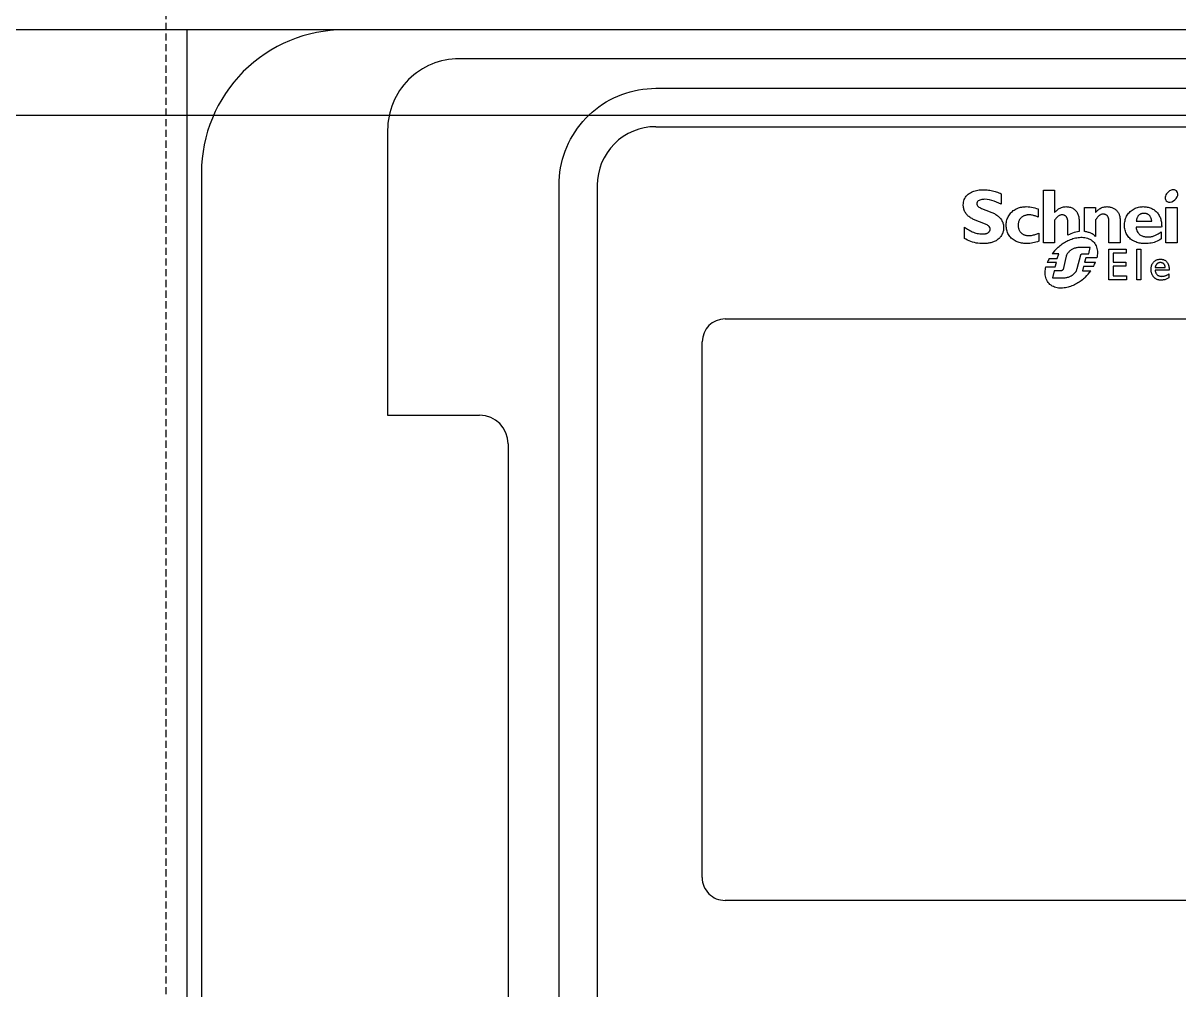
# Model space of a CAD drawing. Extents: x 0 to 290, y 0 to 931.
# Drawn here: x 135 to 215.9, y 829.2 to 896.9 of the extents above; entities that cross this region are included whole.
import ezdxf

# ---------------------------------------------------------------- set-up
doc = ezdxf.new("R2010")
doc.units = 0
doc.linetypes.add('DASHED', pattern=[0.75, 0.5, -0.25])
doc.layers.add('-15N-THT. THIẾT BỊ ĐÓNG MỞ', color=40, linetype='CONTINUOUS')

# ---------------------------------------------------------------- blocks, each defined once
blk = doc.blocks.new('06 - N - SC VSD ATV630D55~D90N4')
at = {"layer": '-15N-THT. THIẾT BỊ ĐÓNG MỞ', "color": 6, "linetype": 'DASHED'}
blk.add_line((0, 465.7), (0, -465.7), dxfattribs=at)
at = {"layer": '-15N-THT. THIẾT BỊ ĐÓNG MỞ'}
for p, q in [((132.061, 430.7), (-132.061, 430.7)), ((1.5, 283.2), (1.5, 430.7)), ((1.5, 430.7), (1.5, 430.7)), ((12.5, 430.7), (12.5, 430.7)), ((114.51, 428.676), (20.531, 428.676)), ((20.531, 428.676), (20.531, 428.676)), ((32.205, 426.276), (32.496, 426.364)), ((32.496, 426.364), (32.791, 426.438)), ((32.791, 426.438), (33.088, 426.499)), ((33.088, 426.499), (33.389, 426.546)), ((33.389, 426.546), (33.69, 426.58)), ((33.69, 426.58), (33.994, 426.601)), ((33.994, 426.601), (34.297, 426.607)), ((34.297, 426.607), (34.297, 426.607)), ((34.297, 426.607), (100.697, 426.607)), ((30.568, 425.487), (30.825, 425.649)), ((30.825, 425.649), (31.089, 425.799)), ((31.089, 425.799), (31.36, 425.937)), ((31.36, 425.937), (31.636, 426.063)), ((31.636, 426.063), (31.918, 426.176)), ((31.918, 426.176), (32.205, 426.276)), ((29.404, 424.516), (29.619, 424.73)), ((29.619, 424.73), (29.843, 424.935)), ((29.843, 424.935), (30.076, 425.13)), ((30.076, 425.13), (30.318, 425.314)), ((30.318, 425.314), (30.568, 425.487)), ((96, 424.7), (-96, 424.7)), ((28.82, 423.816), (29.004, 424.058)), ((29.004, 424.058), (29.199, 424.291)), ((29.199, 424.291), (29.404, 424.516)), ((34.3, 423.92), (100.7, 423.92)), ((15.531, 423.676), (15.531, 403.726)), ((15.531, 423.676), (15.531, 423.676)), ((28.335, 423.045), (28.485, 423.309)), ((28.485, 423.309), (28.647, 423.567)), ((28.647, 423.567), (28.82, 423.816)), ((27.958, 422.216), (28.072, 422.498)), ((28.072, 422.498), (28.197, 422.775)), ((28.197, 422.775), (28.335, 423.045)), ((27.696, 421.344), (27.771, 421.638)), ((27.771, 421.638), (27.858, 421.929)), ((27.858, 421.929), (27.958, 422.216)), ((2.5, 420.7), (2.5, 292.2)), ((2.5, 420.7), (2.5, 420.7)), ((27.554, 420.444), (27.588, 420.746)), ((27.588, 420.746), (27.635, 421.046)), ((27.635, 421.046), (27.696, 421.344)), ((27.527, 419.837), (27.534, 420.141)), ((27.534, 420.141), (27.554, 420.444)), ((27.527, 307.437), (27.527, 419.837)), ((27.527, 419.837), (27.527, 419.837)), ((30.2, 419.82), (30.2, 307.42)), ((30.2, 419.82), (30.2, 419.82)), ((56.036, 419.058), (56.099, 419.127)), ((56.099, 419.127), (56.168, 419.19)), ((56.168, 419.19), (56.242, 419.247)), ((56.242, 419.247), (56.32, 419.297)), ((56.32, 419.297), (56.401, 419.34)), ((56.401, 419.34), (56.486, 419.379)), ((56.486, 419.379), (56.572, 419.411)), ((56.572, 419.411), (56.66, 419.439)), ((56.66, 419.439), (56.75, 419.461)), ((56.75, 419.461), (56.841, 419.479)), ((56.841, 419.479), (56.932, 419.493)), ((56.932, 419.493), (57.024, 419.503)), ((57.024, 419.503), (57.118, 419.509)), ((57.118, 419.509), (57.212, 419.511)), ((57.212, 419.511), (57.308, 419.51)), ((57.308, 419.51), (57.403, 419.506)), ((57.403, 419.506), (57.498, 419.499)), ((57.498, 419.499), (57.591, 419.488)), ((57.591, 419.488), (57.683, 419.474)), ((57.683, 419.474), (57.774, 419.457)), ((57.774, 419.457), (57.865, 419.437)), ((57.865, 419.437), (57.955, 419.413)), ((57.955, 419.413), (58.044, 419.387)), ((58.044, 419.387), (58.133, 419.359)), ((58.133, 419.359), (58.221, 419.328)), ((58.221, 419.328), (58.309, 419.295)), ((58.309, 419.295), (58.395, 419.261)), ((58.395, 419.261), (58.48, 419.225)), ((58.48, 419.225), (58.48, 418.508)), ((58.48, 419.225), (58.48, 419.225)), ((61.435, 415.791), (61.435, 419.466)), ((61.435, 419.466), (62.218, 419.466)), ((61.435, 419.466), (61.435, 419.466)), ((62.218, 419.466), (62.218, 417.905)), ((62.218, 419.466), (62.218, 419.466)), ((70.829, 419.324), (70.829, 419.324)), ((55.825, 418.454), (55.829, 418.546)), ((55.827, 418.39), (55.825, 418.454)), ((55.825, 418.454), (55.825, 418.454)), ((55.831, 418.327), (55.827, 418.39)), ((55.829, 418.546), (55.842, 418.639)), ((55.84, 418.263), (55.831, 418.327)), ((55.851, 418.199), (55.84, 418.263)), ((55.842, 418.639), (55.863, 418.729)), ((55.863, 418.729), (55.893, 418.817)), ((55.893, 418.817), (55.932, 418.902)), ((55.932, 418.902), (55.98, 418.982)), ((55.98, 418.982), (56.036, 419.058)), ((56.79, 418.63), (56.77, 418.567)), ((56.77, 418.567), (56.77, 418.501)), ((56.77, 418.501), (56.789, 418.438)), ((56.789, 418.438), (56.824, 418.383)), ((56.826, 418.684), (56.79, 418.63)), ((56.824, 418.383), (56.87, 418.336)), ((56.875, 418.728), (56.826, 418.684)), ((56.87, 418.336), (56.921, 418.296)), ((56.93, 418.762), (56.875, 418.728)), ((56.921, 418.296), (56.977, 418.261)), ((56.991, 418.788), (56.93, 418.762)), ((56.977, 418.261), (57.037, 418.23)), ((57.053, 418.807), (56.991, 418.788)), ((57.117, 418.821), (57.053, 418.807)), ((57.182, 418.83), (57.117, 418.821)), ((57.247, 418.835), (57.182, 418.83)), ((57.313, 418.837), (57.247, 418.835)), ((57.487, 418.827), (57.313, 418.837)), ((57.313, 418.837), (57.313, 418.837)), ((57.659, 418.799), (57.487, 418.827)), ((57.829, 418.756), (57.659, 418.799)), ((57.996, 418.703), (57.829, 418.756)), ((58.16, 418.642), (57.996, 418.703)), ((58.321, 418.577), (58.16, 418.642)), ((58.48, 418.508), (58.321, 418.577)), ((58.48, 418.508), (58.48, 418.508)), ((59.682, 418.231), (59.759, 418.256)), ((59.759, 418.256), (59.837, 418.277)), ((59.837, 418.277), (59.916, 418.294)), ((59.916, 418.294), (59.996, 418.306)), ((59.996, 418.306), (60.076, 418.315)), ((60.076, 418.315), (60.157, 418.321)), ((60.157, 418.321), (60.237, 418.323)), ((60.237, 418.323), (60.361, 418.318)), ((60.237, 418.323), (60.237, 418.323)), ((60.361, 418.318), (60.484, 418.306)), ((60.484, 418.306), (60.605, 418.288)), ((60.605, 418.288), (60.723, 418.265)), ((60.723, 418.265), (60.841, 418.236)), ((62.594, 418.223), (62.65, 418.25)), ((62.65, 418.25), (62.708, 418.273)), ((62.708, 418.273), (62.768, 418.291)), ((62.768, 418.291), (62.828, 418.305)), ((62.828, 418.305), (62.889, 418.315)), ((62.889, 418.315), (62.951, 418.32)), ((62.951, 418.32), (63.012, 418.323)), ((63.012, 418.323), (63.074, 418.321)), ((63.074, 418.321), (63.136, 418.316)), ((63.136, 418.316), (63.198, 418.307)), ((63.198, 418.307), (63.258, 418.295)), ((63.258, 418.295), (63.318, 418.279)), ((63.318, 418.279), (63.377, 418.259)), ((63.377, 418.259), (63.434, 418.235)), ((64.298, 416.583), (64.298, 418.276)), ((64.298, 418.276), (65.08, 418.276)), ((64.298, 418.276), (64.298, 418.276)), ((65.08, 418.276), (65.08, 417.919)), ((65.08, 418.276), (65.08, 418.276)), ((65.47, 418.233), (65.527, 418.257)), ((65.527, 418.257), (65.586, 418.277)), ((65.586, 418.277), (65.646, 418.294)), ((65.646, 418.294), (65.707, 418.307)), ((65.707, 418.307), (65.768, 418.315)), ((65.768, 418.315), (65.83, 418.321)), ((65.83, 418.321), (65.891, 418.323)), ((65.891, 418.323), (65.946, 418.321)), ((65.891, 418.323), (65.891, 418.323)), ((65.946, 418.321), (66.001, 418.317)), ((66.001, 418.317), (66.055, 418.309)), ((66.055, 418.309), (66.11, 418.299)), ((66.11, 418.299), (66.163, 418.286)), ((66.163, 418.286), (66.216, 418.27)), ((66.216, 418.27), (66.268, 418.251)), ((66.268, 418.251), (66.319, 418.229)), ((67.93, 418.24), (68.01, 418.266)), ((68.01, 418.266), (68.091, 418.286)), ((68.091, 418.286), (68.174, 418.302)), ((68.174, 418.302), (68.257, 418.314)), ((68.257, 418.314), (68.34, 418.32)), ((68.34, 418.32), (68.423, 418.323)), ((68.423, 418.323), (68.493, 418.321)), ((68.423, 418.323), (68.423, 418.323)), ((68.493, 418.321), (68.562, 418.316)), ((68.562, 418.316), (68.632, 418.308)), ((68.632, 418.308), (68.701, 418.296)), ((68.701, 418.296), (68.769, 418.281)), ((68.769, 418.281), (68.837, 418.262)), ((68.837, 418.262), (68.903, 418.24)), ((69.975, 418.821), (69.975, 418.821)), ((70.01, 415.783), (70.01, 418.276)), ((70.01, 418.276), (70.793, 418.276)), ((70.01, 418.276), (70.01, 418.276)), ((70.793, 418.276), (70.793, 415.783)), ((70.793, 418.276), (70.793, 418.276)), ((55.867, 418.137), (55.851, 418.199)), ((55.887, 418.076), (55.867, 418.137)), ((55.91, 418.017), (55.887, 418.076)), ((55.938, 417.96), (55.91, 418.017)), ((55.969, 417.905), (55.938, 417.96)), ((56.004, 417.852), (55.969, 417.905)), ((56.042, 417.801), (56.004, 417.852)), ((56.084, 417.753), (56.042, 417.801)), ((56.128, 417.708), (56.084, 417.753)), ((56.174, 417.665), (56.128, 417.708)), ((56.223, 417.624), (56.174, 417.665)), ((56.274, 417.587), (56.223, 417.624)), ((56.326, 417.551), (56.274, 417.587)), ((56.38, 417.518), (56.326, 417.551)), ((56.435, 417.486), (56.38, 417.518)), ((56.491, 417.456), (56.435, 417.486)), ((56.548, 417.428), (56.491, 417.456)), ((57.037, 418.23), (57.1, 418.201)), ((57.1, 418.201), (57.161, 418.175)), ((57.161, 418.175), (57.221, 418.151)), ((57.221, 418.151), (57.282, 418.127)), ((57.282, 418.127), (57.342, 418.105)), ((57.342, 418.105), (57.402, 418.083)), ((57.402, 418.083), (57.462, 418.061)), ((57.462, 418.061), (57.522, 418.039)), ((57.522, 418.039), (57.582, 418.016)), ((57.582, 418.016), (57.642, 417.993)), ((57.642, 417.993), (57.702, 417.97)), ((57.702, 417.97), (57.762, 417.945)), ((57.762, 417.945), (57.822, 417.919)), ((57.822, 417.919), (57.881, 417.892)), ((57.881, 417.892), (57.94, 417.864)), ((57.94, 417.864), (57.998, 417.834)), ((57.998, 417.834), (58.056, 417.802)), ((58.056, 417.802), (58.112, 417.768)), ((58.112, 417.768), (58.168, 417.732)), ((58.168, 417.732), (58.221, 417.693)), ((58.221, 417.693), (58.273, 417.652)), ((58.273, 417.652), (58.323, 417.609)), ((58.323, 417.609), (58.37, 417.563)), ((58.37, 417.563), (58.415, 417.515)), ((58.415, 417.515), (58.455, 417.464)), ((58.455, 417.464), (58.493, 417.41)), ((58.878, 417.395), (58.903, 417.471)), ((58.903, 417.471), (58.932, 417.546)), ((58.932, 417.546), (58.966, 417.619)), ((58.966, 417.619), (59.005, 417.689)), ((59.005, 417.689), (59.049, 417.757)), ((59.049, 417.757), (59.097, 417.821)), ((59.097, 417.821), (59.149, 417.882)), ((59.149, 417.882), (59.205, 417.94)), ((59.205, 417.94), (59.264, 417.994)), ((59.264, 417.994), (59.327, 418.043)), ((59.327, 418.043), (59.393, 418.089)), ((59.393, 418.089), (59.462, 418.131)), ((59.462, 418.131), (59.534, 418.168)), ((59.534, 418.168), (59.607, 418.202)), ((59.607, 418.202), (59.682, 418.231)), ((59.793, 417.459), (59.769, 417.423)), ((59.819, 417.493), (59.793, 417.459)), ((59.848, 417.525), (59.819, 417.493)), ((59.878, 417.555), (59.848, 417.525)), ((59.911, 417.583), (59.878, 417.555)), ((59.945, 417.609), (59.911, 417.583)), ((59.981, 417.632), (59.945, 417.609)), ((60.019, 417.653), (59.981, 417.632)), ((60.058, 417.672), (60.019, 417.653)), ((60.097, 417.689), (60.058, 417.672)), ((60.138, 417.703), (60.097, 417.689)), ((60.18, 417.716), (60.138, 417.703)), ((60.222, 417.726), (60.18, 417.716)), ((60.264, 417.734), (60.222, 417.726)), ((60.307, 417.74), (60.264, 417.734)), ((60.35, 417.744), (60.307, 417.74)), ((60.394, 417.747), (60.35, 417.744)), ((60.437, 417.748), (60.394, 417.747)), ((60.497, 417.746), (60.437, 417.748)), ((60.437, 417.748), (60.437, 417.748)), ((60.558, 417.741), (60.497, 417.746)), ((60.617, 417.733), (60.558, 417.741)), ((60.677, 417.722), (60.617, 417.733)), ((60.735, 417.709), (60.677, 417.722)), ((60.793, 417.693), (60.735, 417.709)), ((60.851, 417.674), (60.793, 417.693)), ((60.841, 418.236), (60.957, 418.202)), ((60.908, 417.654), (60.851, 417.674)), ((60.964, 417.631), (60.908, 417.654)), ((60.957, 418.202), (61.074, 418.161)), ((61.02, 417.606), (60.964, 417.631)), ((61.074, 417.579), (61.02, 417.606)), ((61.074, 418.161), (61.074, 417.579)), ((61.074, 418.161), (61.074, 418.161)), ((61.074, 417.579), (61.074, 417.579)), ((62.218, 417.905), (62.258, 417.952)), ((62.218, 417.905), (62.218, 417.905)), ((62.258, 417.952), (62.3, 417.998)), ((62.279, 417.456), (62.258, 417.428)), ((62.301, 417.484), (62.279, 417.456)), ((62.3, 417.998), (62.344, 418.042)), ((62.323, 417.512), (62.301, 417.484)), ((62.346, 417.538), (62.323, 417.512)), ((62.344, 418.042), (62.39, 418.084)), ((62.37, 417.564), (62.346, 417.538)), ((62.395, 417.589), (62.37, 417.564)), ((62.39, 418.084), (62.438, 418.123)), ((62.421, 417.613), (62.395, 417.589)), ((62.448, 417.636), (62.421, 417.613)), ((62.438, 418.123), (62.488, 418.16)), ((62.476, 417.657), (62.448, 417.636)), ((62.506, 417.676), (62.476, 417.657)), ((62.488, 418.16), (62.54, 418.193)), ((62.537, 417.694), (62.506, 417.676)), ((62.569, 417.709), (62.537, 417.694)), ((62.54, 418.193), (62.594, 418.223)), ((62.602, 417.723), (62.569, 417.709)), ((62.636, 417.734), (62.602, 417.723)), ((62.671, 417.742), (62.636, 417.734)), ((62.706, 417.747), (62.671, 417.742)), ((62.741, 417.749), (62.706, 417.747)), ((62.769, 417.748), (62.741, 417.749)), ((62.741, 417.749), (62.741, 417.749)), ((62.798, 417.745), (62.769, 417.748)), ((62.825, 417.741), (62.798, 417.745)), ((62.853, 417.735), (62.825, 417.741)), ((62.879, 417.727), (62.853, 417.735)), ((62.905, 417.716), (62.879, 417.727)), ((62.93, 417.704), (62.905, 417.716)), ((62.954, 417.689), (62.93, 417.704)), ((62.977, 417.673), (62.954, 417.689)), ((62.998, 417.654), (62.977, 417.673)), ((63.019, 417.634), (62.998, 417.654)), ((63.037, 417.612), (63.019, 417.634)), ((63.054, 417.589), (63.037, 417.612)), ((63.069, 417.565), (63.054, 417.589)), ((63.082, 417.54), (63.069, 417.565)), ((63.094, 417.514), (63.082, 417.54)), ((63.104, 417.487), (63.094, 417.514)), ((63.113, 417.46), (63.104, 417.487)), ((63.121, 417.432), (63.113, 417.46)), ((63.434, 418.235), (63.49, 418.207)), ((63.49, 418.207), (63.543, 418.176)), ((63.543, 418.176), (63.594, 418.14)), ((63.594, 418.14), (63.641, 418.1)), ((63.641, 418.1), (63.686, 418.057)), ((63.686, 418.057), (63.727, 418.01)), ((63.727, 418.01), (63.764, 417.96)), ((63.764, 417.96), (63.798, 417.908)), ((63.798, 417.908), (63.827, 417.853)), ((63.827, 417.853), (63.852, 417.797)), ((63.852, 417.797), (63.874, 417.738)), ((63.874, 417.738), (63.891, 417.679)), ((63.891, 417.679), (63.905, 417.618)), ((63.905, 417.618), (63.916, 417.556)), ((63.916, 417.556), (63.923, 417.494)), ((63.923, 417.494), (63.927, 417.432)), ((65.08, 417.919), (65.122, 417.965)), ((65.08, 417.919), (65.08, 417.919)), ((65.118, 417.444), (65.099, 417.417)), ((65.137, 417.472), (65.118, 417.444)), ((65.122, 417.965), (65.165, 418.01)), ((65.157, 417.498), (65.137, 417.472)), ((65.177, 417.525), (65.157, 417.498)), ((65.165, 418.01), (65.211, 418.054)), ((65.197, 417.551), (65.177, 417.525)), ((65.219, 417.577), (65.197, 417.551)), ((65.211, 418.054), (65.259, 418.096)), ((65.24, 417.602), (65.219, 417.577)), ((65.263, 417.626), (65.24, 417.602)), ((65.259, 418.096), (65.309, 418.135)), ((65.286, 417.65), (65.263, 417.626)), ((65.311, 417.673), (65.286, 417.65)), ((65.309, 418.135), (65.361, 418.172)), ((65.336, 417.694), (65.311, 417.673)), ((65.362, 417.714), (65.336, 417.694)), ((65.361, 418.172), (65.415, 418.204)), ((65.39, 417.733), (65.362, 417.714)), ((65.419, 417.75), (65.39, 417.733)), ((65.415, 418.204), (65.47, 418.233)), ((65.449, 417.765), (65.419, 417.75)), ((65.48, 417.777), (65.449, 417.765)), ((65.511, 417.787), (65.48, 417.777)), ((65.544, 417.794), (65.511, 417.787)), ((65.577, 417.798), (65.544, 417.794)), ((65.61, 417.801), (65.577, 417.798)), ((65.643, 417.8), (65.61, 417.801)), ((65.676, 417.798), (65.643, 417.8)), ((65.709, 417.793), (65.676, 417.798)), ((65.742, 417.786), (65.709, 417.793)), ((65.773, 417.776), (65.742, 417.786)), ((65.804, 417.762), (65.773, 417.776)), ((65.833, 417.745), (65.804, 417.762)), ((65.86, 417.726), (65.833, 417.745)), ((65.885, 417.704), (65.86, 417.726)), ((65.908, 417.68), (65.885, 417.704)), ((65.929, 417.653), (65.908, 417.68)), ((65.946, 417.625), (65.929, 417.653)), ((65.962, 417.595), (65.946, 417.625)), ((65.975, 417.565), (65.962, 417.595)), ((65.986, 417.533), (65.975, 417.565)), ((65.995, 417.501), (65.986, 417.533)), ((66.002, 417.469), (65.995, 417.501)), ((66.008, 417.436), (66.002, 417.469)), ((66.319, 418.229), (66.368, 418.204)), ((66.368, 418.204), (66.415, 418.176)), ((66.415, 418.176), (66.461, 418.144)), ((66.461, 418.144), (66.503, 418.11)), ((66.503, 418.11), (66.544, 418.073)), ((66.544, 418.073), (66.582, 418.032)), ((66.582, 418.032), (66.616, 417.989)), ((66.616, 417.989), (66.648, 417.944)), ((66.648, 417.944), (66.677, 417.897)), ((66.677, 417.897), (66.702, 417.848)), ((66.702, 417.848), (66.724, 417.798)), ((66.724, 417.798), (66.743, 417.746)), ((66.743, 417.746), (66.759, 417.694)), ((66.759, 417.694), (66.772, 417.641)), ((66.772, 417.641), (66.782, 417.587)), ((66.782, 417.587), (66.789, 417.532)), ((66.789, 417.532), (66.795, 417.478)), ((66.795, 417.478), (66.798, 417.423)), ((67.164, 417.423), (67.19, 417.502)), ((67.19, 417.502), (67.221, 417.58)), ((67.221, 417.58), (67.257, 417.655)), ((67.257, 417.655), (67.298, 417.727)), ((67.298, 417.727), (67.343, 417.797)), ((67.343, 417.797), (67.393, 417.863)), ((67.393, 417.863), (67.448, 417.925)), ((67.448, 417.925), (67.506, 417.983)), ((67.506, 417.983), (67.569, 418.037)), ((67.569, 418.037), (67.635, 418.087)), ((67.635, 418.087), (67.705, 418.132)), ((67.705, 418.132), (67.778, 418.173)), ((67.778, 418.173), (67.853, 418.209)), ((67.853, 418.209), (67.93, 418.24)), ((67.966, 417.472), (67.958, 417.44)), ((67.977, 417.504), (67.966, 417.472)), ((67.988, 417.535), (67.977, 417.504)), ((68.002, 417.565), (67.988, 417.535)), ((68.017, 417.595), (68.002, 417.565)), ((68.034, 417.624), (68.017, 417.595)), ((68.052, 417.651), (68.034, 417.624)), ((68.072, 417.678), (68.052, 417.651)), ((68.095, 417.703), (68.072, 417.678)), ((68.119, 417.727), (68.095, 417.703)), ((68.144, 417.749), (68.119, 417.727)), ((68.172, 417.769), (68.144, 417.749)), ((68.201, 417.787), (68.172, 417.769)), ((68.231, 417.803), (68.201, 417.787)), ((68.261, 417.816), (68.231, 417.803)), ((68.293, 417.828), (68.261, 417.816)), ((68.325, 417.837), (68.293, 417.828)), ((68.357, 417.844), (68.325, 417.837)), ((68.39, 417.85), (68.357, 417.844)), ((68.424, 417.853), (68.39, 417.85)), ((68.457, 417.855), (68.424, 417.853)), ((68.491, 417.855), (68.457, 417.855)), ((68.525, 417.853), (68.491, 417.855)), ((68.559, 417.85), (68.525, 417.853)), ((68.592, 417.844), (68.559, 417.85)), ((68.625, 417.837), (68.592, 417.844)), ((68.657, 417.828), (68.625, 417.837)), ((68.688, 417.816), (68.657, 417.828)), ((68.718, 417.803), (68.688, 417.816)), ((68.748, 417.787), (68.718, 417.803)), ((68.776, 417.769), (68.748, 417.787)), ((68.803, 417.749), (68.776, 417.769)), ((68.829, 417.728), (68.803, 417.749)), ((68.853, 417.705), (68.829, 417.728)), ((68.875, 417.68), (68.853, 417.705)), ((68.896, 417.653), (68.875, 417.68)), ((68.915, 417.626), (68.896, 417.653)), ((68.903, 418.24), (68.968, 418.214)), ((68.933, 417.596), (68.915, 417.626)), ((68.948, 417.566), (68.933, 417.596)), ((68.962, 417.536), (68.948, 417.566)), ((68.975, 417.504), (68.962, 417.536)), ((68.968, 418.214), (69.032, 418.184)), ((68.985, 417.472), (68.975, 417.504)), ((68.994, 417.44), (68.985, 417.472)), ((69.032, 418.184), (69.094, 418.151)), ((69.094, 418.151), (69.154, 418.114)), ((69.154, 418.114), (69.211, 418.073)), ((69.211, 418.073), (69.266, 418.03)), ((69.266, 418.03), (69.319, 417.983)), ((69.319, 417.983), (69.368, 417.933)), ((69.368, 417.933), (69.414, 417.88)), ((69.414, 417.88), (69.457, 417.825)), ((69.457, 417.825), (69.496, 417.767)), ((69.496, 417.767), (69.532, 417.707)), ((69.532, 417.707), (69.565, 417.645)), ((69.565, 417.645), (69.594, 417.581)), ((69.594, 417.581), (69.62, 417.516)), ((69.62, 417.516), (69.643, 417.449)), ((69.643, 417.449), (69.661, 417.382)), ((55.9, 416.094), (55.9, 416.887)), ((55.9, 416.887), (55.976, 416.837)), ((55.9, 416.887), (55.9, 416.887)), ((55.976, 416.837), (56.053, 416.788)), ((56.053, 416.788), (56.13, 416.74)), ((56.13, 416.74), (56.208, 416.693)), ((56.208, 416.693), (56.288, 416.649)), ((56.288, 416.649), (56.37, 416.607)), ((56.605, 417.402), (56.548, 417.428)), ((56.663, 417.376), (56.605, 417.402)), ((56.722, 417.352), (56.663, 417.376)), ((56.781, 417.328), (56.722, 417.352)), ((56.84, 417.306), (56.781, 417.328)), ((56.899, 417.284), (56.84, 417.306)), ((56.959, 417.262), (56.899, 417.284)), ((57.019, 417.241), (56.959, 417.262)), ((57.078, 417.219), (57.019, 417.241)), ((57.138, 417.198), (57.078, 417.219)), ((57.197, 417.176), (57.138, 417.198)), ((57.256, 417.153), (57.197, 417.176)), ((57.315, 417.129), (57.256, 417.153)), ((57.373, 417.104), (57.315, 417.129)), ((57.432, 417.077), (57.373, 417.104)), ((57.49, 417.048), (57.432, 417.077)), ((57.544, 417.014), (57.49, 417.048)), ((57.594, 416.975), (57.544, 417.014)), ((57.637, 416.929), (57.594, 416.975)), ((57.672, 416.875), (57.637, 416.929)), ((57.696, 416.815), (57.672, 416.875)), ((57.679, 416.629), (57.691, 416.658)), ((57.691, 416.658), (57.699, 416.689)), ((57.705, 416.752), (57.696, 416.815)), ((57.699, 416.689), (57.703, 416.721)), ((57.703, 416.721), (57.705, 416.752)), ((57.705, 416.752), (57.705, 416.752)), ((58.493, 417.41), (58.526, 417.354)), ((58.526, 417.354), (58.556, 417.296)), ((58.556, 417.296), (58.581, 417.236)), ((58.581, 417.236), (58.602, 417.175)), ((58.602, 417.175), (58.619, 417.112)), ((58.619, 417.112), (58.632, 417.048)), ((58.631, 416.659), (58.619, 416.596)), ((58.64, 416.724), (58.631, 416.659)), ((58.632, 417.048), (58.641, 416.983)), ((58.646, 416.788), (58.64, 416.724)), ((58.641, 416.983), (58.646, 416.918)), ((58.646, 416.918), (58.648, 416.853)), ((58.648, 416.853), (58.646, 416.788)), ((58.828, 416.996), (58.829, 417.077)), ((58.832, 416.914), (58.828, 416.996)), ((58.829, 417.077), (58.834, 417.158)), ((58.84, 416.833), (58.832, 416.914)), ((58.834, 417.158), (58.844, 417.237)), ((58.853, 416.753), (58.84, 416.833)), ((58.844, 417.237), (58.859, 417.317)), ((58.87, 416.674), (58.853, 416.753)), ((58.859, 417.317), (58.878, 417.395)), ((58.892, 416.597), (58.87, 416.674)), ((59.665, 417.055), (59.664, 417.012)), ((59.664, 417.012), (59.666, 416.969)), ((59.667, 417.098), (59.665, 417.055)), ((59.666, 416.969), (59.67, 416.927)), ((59.671, 417.141), (59.667, 417.098)), ((59.67, 416.927), (59.676, 416.884)), ((59.678, 417.183), (59.671, 417.141)), ((59.676, 416.884), (59.684, 416.843)), ((59.687, 417.225), (59.678, 417.183)), ((59.684, 416.843), (59.694, 416.801)), ((59.698, 417.267), (59.687, 417.225)), ((59.694, 416.801), (59.706, 416.76)), ((59.712, 417.308), (59.698, 417.267)), ((59.706, 416.76), (59.721, 416.72)), ((59.728, 417.347), (59.712, 417.308)), ((59.721, 416.72), (59.738, 416.681)), ((59.747, 417.386), (59.728, 417.347)), ((59.738, 416.681), (59.758, 416.643)), ((59.769, 417.423), (59.747, 417.386)), ((59.758, 416.643), (59.78, 416.606)), ((62.238, 417.399), (62.218, 417.37)), ((62.218, 417.37), (62.218, 415.791)), ((62.218, 417.37), (62.218, 417.37)), ((62.258, 417.428), (62.238, 417.399)), ((63.127, 417.404), (63.121, 417.432)), ((63.133, 417.376), (63.127, 417.404)), ((63.137, 417.347), (63.133, 417.376)), ((63.14, 417.318), (63.137, 417.347)), ((63.143, 417.289), (63.14, 417.318)), ((63.144, 417.26), (63.143, 417.289)), ((63.145, 417.232), (63.144, 417.26)), ((63.146, 417.203), (63.145, 417.232)), ((63.146, 416.328), (63.146, 417.203)), ((63.146, 417.203), (63.146, 417.203)), ((63.927, 417.432), (63.928, 417.37)), ((63.928, 417.37), (63.928, 416.576)), ((63.928, 417.37), (63.928, 417.37)), ((65.099, 417.417), (65.08, 417.39)), ((65.08, 417.39), (65.08, 416.226)), ((65.08, 417.39), (65.08, 417.39)), ((66.012, 417.403), (66.008, 417.436)), ((66.015, 417.37), (66.012, 417.403)), ((66.016, 417.337), (66.015, 417.37)), ((66.017, 417.304), (66.016, 417.337)), ((66.017, 415.79), (66.017, 417.304)), ((66.017, 417.304), (66.017, 417.304)), ((66.798, 417.423), (66.799, 417.368)), ((66.799, 417.368), (66.799, 415.79)), ((66.799, 417.368), (66.799, 417.368)), ((67.108, 417.013), (67.11, 417.096)), ((67.111, 416.93), (67.108, 417.013)), ((67.11, 417.096), (67.117, 417.179)), ((67.118, 416.847), (67.111, 416.93)), ((67.117, 417.179), (67.128, 417.261)), ((67.13, 416.765), (67.118, 416.847)), ((67.128, 417.261), (67.144, 417.343)), ((67.147, 416.684), (67.13, 416.765)), ((67.144, 417.343), (67.164, 417.423)), ((67.169, 416.604), (67.147, 416.684)), ((69.708, 416.896), (67.919, 416.896)), ((67.919, 416.896), (67.925, 416.84)), ((67.919, 416.896), (67.919, 416.896)), ((67.925, 416.84), (67.933, 416.784)), ((67.933, 416.784), (67.945, 416.729)), ((67.94, 417.342), (67.936, 417.309)), ((67.936, 417.309), (67.936, 417.309)), ((67.936, 417.309), (69.017, 417.309)), ((67.944, 417.375), (67.94, 417.342)), ((67.95, 417.408), (67.944, 417.375)), ((67.945, 416.729), (67.961, 416.676)), ((67.958, 417.44), (67.95, 417.408)), ((67.961, 416.676), (67.981, 416.624)), ((69.002, 417.408), (68.994, 417.44)), ((69.008, 417.375), (69.002, 417.408)), ((69.013, 417.342), (69.008, 417.375)), ((69.017, 417.309), (69.013, 417.342)), ((69.017, 417.309), (69.017, 417.309)), ((69.661, 417.382), (69.677, 417.314)), ((69.677, 417.314), (69.689, 417.245)), ((69.689, 417.245), (69.699, 417.176)), ((69.699, 417.176), (69.705, 417.106)), ((69.705, 417.106), (69.709, 417.036)), ((69.71, 416.966), (69.708, 416.896)), ((69.708, 416.896), (69.708, 416.896)), ((69.709, 417.036), (69.71, 416.966)), ((56.013, 416.037), (55.9, 416.094)), ((55.9, 416.094), (55.9, 416.094)), ((56.126, 415.981), (56.013, 416.037)), ((56.241, 415.929), (56.126, 415.981)), ((56.357, 415.881), (56.241, 415.929)), ((56.476, 415.84), (56.357, 415.881)), ((56.37, 416.607), (56.454, 416.568)), ((56.454, 416.568), (56.538, 416.533)), ((56.599, 415.806), (56.476, 415.84)), ((56.538, 416.533), (56.624, 416.502)), ((56.624, 416.502), (56.711, 416.475)), ((56.711, 416.475), (56.799, 416.453)), ((56.799, 416.453), (56.889, 416.436)), ((56.889, 416.436), (56.979, 416.423)), ((56.979, 416.423), (57.069, 416.416)), ((57.069, 416.416), (57.16, 416.413)), ((57.16, 416.413), (57.191, 416.413)), ((57.16, 416.413), (57.16, 416.413)), ((57.191, 416.413), (57.222, 416.414)), ((57.222, 416.414), (57.253, 416.416)), ((57.253, 416.416), (57.284, 416.419)), ((57.284, 416.419), (57.314, 416.422)), ((57.314, 416.422), (57.345, 416.426)), ((57.345, 416.426), (57.375, 416.432)), ((57.375, 416.432), (57.405, 416.438)), ((57.405, 416.438), (57.436, 416.446)), ((57.436, 416.446), (57.466, 416.455)), ((57.466, 416.455), (57.495, 416.466)), ((57.495, 416.466), (57.524, 416.479)), ((57.524, 416.479), (57.552, 416.494)), ((57.552, 416.494), (57.578, 416.511)), ((57.578, 416.511), (57.603, 416.53)), ((57.603, 416.53), (57.626, 416.551)), ((57.626, 416.551), (57.647, 416.575)), ((57.647, 416.575), (57.665, 416.601)), ((57.665, 416.601), (57.679, 416.629)), ((57.874, 415.837), (57.812, 415.817)), ((57.936, 415.859), (57.874, 415.837)), ((57.997, 415.884), (57.936, 415.859)), ((58.056, 415.912), (57.997, 415.884)), ((58.114, 415.943), (58.056, 415.912)), ((58.17, 415.977), (58.114, 415.943)), ((58.224, 416.014), (58.17, 415.977)), ((58.276, 416.053), (58.224, 416.014)), ((58.325, 416.096), (58.276, 416.053)), ((58.372, 416.142), (58.325, 416.096)), ((58.416, 416.19), (58.372, 416.142)), ((58.456, 416.242), (58.416, 416.19)), ((58.493, 416.296), (58.456, 416.242)), ((58.526, 416.352), (58.493, 416.296)), ((58.556, 416.411), (58.526, 416.352)), ((58.581, 416.471), (58.556, 416.411)), ((58.602, 416.533), (58.581, 416.471)), ((58.619, 416.596), (58.602, 416.533)), ((58.92, 416.521), (58.892, 416.597)), ((58.952, 416.447), (58.92, 416.521)), ((58.99, 416.376), (58.952, 416.447)), ((59.032, 416.307), (58.99, 416.376)), ((59.08, 416.241), (59.032, 416.307)), ((59.131, 416.179), (59.08, 416.241)), ((59.187, 416.121), (59.131, 416.179)), ((59.247, 416.068), (59.187, 416.121)), ((59.311, 416.018), (59.247, 416.068)), ((59.377, 415.973), (59.311, 416.018)), ((59.447, 415.931), (59.377, 415.973)), ((59.519, 415.894), (59.447, 415.931)), ((59.593, 415.861), (59.519, 415.894)), ((59.668, 415.833), (59.593, 415.861)), ((59.745, 415.809), (59.668, 415.833)), ((59.78, 416.606), (59.805, 416.571)), ((59.805, 416.571), (59.832, 416.537)), ((59.832, 416.537), (59.86, 416.506)), ((59.86, 416.506), (59.891, 416.477)), ((59.891, 416.477), (59.924, 416.449)), ((59.924, 416.449), (59.959, 416.424)), ((59.959, 416.424), (59.995, 416.401)), ((59.995, 416.401), (60.033, 416.38)), ((60.033, 416.38), (60.073, 416.362)), ((60.073, 416.362), (60.113, 416.346)), ((60.113, 416.346), (60.154, 416.332)), ((60.154, 416.332), (60.195, 416.321)), ((60.195, 416.321), (60.238, 416.312)), ((60.238, 416.312), (60.28, 416.305)), ((60.28, 416.305), (60.323, 416.3)), ((60.323, 416.3), (60.366, 416.298)), ((60.366, 416.298), (60.409, 416.297)), ((60.409, 416.297), (60.475, 416.299)), ((60.409, 416.297), (60.409, 416.297)), ((60.475, 416.299), (60.541, 416.304)), ((60.541, 416.304), (60.607, 416.314)), ((60.607, 416.314), (60.671, 416.327)), ((60.671, 416.327), (60.736, 416.342)), ((60.736, 416.342), (60.799, 416.36)), ((60.799, 416.36), (60.863, 416.38)), ((60.909, 415.839), (60.804, 415.81)), ((60.863, 416.38), (60.925, 416.401)), ((61.011, 415.871), (60.909, 415.839)), ((60.925, 416.401), (60.988, 416.423)), ((60.988, 416.423), (61.05, 416.446)), ((61.112, 415.906), (61.011, 415.871)), ((61.05, 416.446), (61.112, 416.47)), ((61.112, 416.47), (61.112, 415.906)), ((61.112, 416.47), (61.112, 416.47)), ((61.112, 415.906), (61.112, 415.906)), ((62.904, 415.816), (62.985, 415.864)), ((62.985, 415.864), (63.067, 415.909)), ((63.067, 415.909), (63.151, 415.951)), ((63.252, 416.379), (63.146, 416.328)), ((63.146, 416.328), (63.146, 416.328)), ((63.151, 415.951), (63.237, 415.99)), ((63.237, 415.99), (63.323, 416.026)), ((63.36, 416.426), (63.252, 416.379)), ((63.323, 416.026), (63.411, 416.059)), ((63.47, 416.467), (63.36, 416.426)), ((63.411, 416.059), (63.5, 416.088)), ((63.583, 416.504), (63.47, 416.467)), ((63.5, 416.088), (63.59, 416.114)), ((63.696, 416.534), (63.583, 416.504)), ((63.59, 416.114), (63.681, 416.135)), ((63.681, 416.135), (63.773, 416.153)), ((63.812, 416.558), (63.696, 416.534)), ((63.773, 416.153), (63.866, 416.167)), ((63.928, 416.576), (63.812, 416.558)), ((63.866, 416.167), (63.959, 416.176)), ((63.928, 416.576), (63.928, 416.576)), ((63.959, 416.176), (64.053, 416.18)), ((64.053, 416.18), (64.146, 416.179)), ((64.146, 416.179), (64.24, 416.173)), ((64.24, 416.173), (64.333, 416.16)), ((64.356, 416.576), (64.298, 416.583)), ((64.298, 416.583), (64.298, 416.583)), ((64.333, 416.16), (64.424, 416.141)), ((64.413, 416.566), (64.356, 416.576)), ((64.471, 416.555), (64.413, 416.566)), ((64.424, 416.141), (64.514, 416.116)), ((64.527, 416.541), (64.471, 416.555)), ((64.514, 416.116), (64.602, 416.083)), ((64.584, 416.524), (64.527, 416.541)), ((64.639, 416.506), (64.584, 416.524)), ((64.602, 416.083), (64.686, 416.044)), ((64.694, 416.485), (64.639, 416.506)), ((64.686, 416.044), (64.767, 415.996)), ((64.749, 416.462), (64.694, 416.485)), ((64.802, 416.437), (64.749, 416.462)), ((64.767, 415.996), (64.843, 415.942)), ((64.854, 416.41), (64.802, 416.437)), ((64.843, 415.942), (64.913, 415.88)), ((64.905, 416.379), (64.854, 416.41)), ((64.953, 416.346), (64.905, 416.379)), ((64.913, 415.88), (64.977, 415.811)), ((64.999, 416.309), (64.953, 416.346)), ((65.042, 416.269), (64.999, 416.309)), ((65.08, 416.226), (65.042, 416.269)), ((65.08, 416.226), (65.08, 416.226)), ((67.197, 416.526), (67.169, 416.604)), ((67.231, 416.449), (67.197, 416.526)), ((67.269, 416.375), (67.231, 416.449)), ((67.313, 416.305), (67.269, 416.375)), ((67.362, 416.237), (67.313, 416.305)), ((67.416, 416.174), (67.362, 416.237)), ((67.475, 416.114), (67.416, 416.174)), ((67.537, 416.059), (67.475, 416.114)), ((67.604, 416.009), (67.537, 416.059)), ((67.674, 415.963), (67.604, 416.009)), ((67.747, 415.921), (67.674, 415.963)), ((67.822, 415.884), (67.747, 415.921)), ((67.899, 415.852), (67.822, 415.884)), ((67.978, 415.824), (67.899, 415.852)), ((68.058, 415.8), (67.978, 415.824)), ((67.981, 416.624), (68.006, 416.574)), ((68.006, 416.574), (68.034, 416.526)), ((68.034, 416.526), (68.067, 416.48)), ((68.067, 416.48), (68.104, 416.437)), ((68.104, 416.437), (68.144, 416.398)), ((68.144, 416.398), (68.188, 416.362)), ((68.188, 416.362), (68.235, 416.33)), ((68.235, 416.33), (68.285, 416.302)), ((68.285, 416.302), (68.336, 416.278)), ((68.336, 416.278), (68.389, 416.258)), ((68.389, 416.258), (68.443, 416.242)), ((68.443, 416.242), (68.498, 416.229)), ((68.498, 416.229), (68.554, 416.219)), ((68.554, 416.219), (68.611, 416.212)), ((68.611, 416.212), (68.668, 416.207)), ((68.668, 416.207), (68.725, 416.205)), ((68.725, 416.205), (68.782, 416.205)), ((68.782, 416.205), (68.839, 416.208)), ((68.839, 416.208), (68.896, 416.213)), ((68.896, 416.213), (68.951, 416.221)), ((68.951, 416.221), (69.007, 416.231)), ((69.007, 416.231), (69.063, 416.244)), ((69.063, 416.244), (69.117, 416.26)), ((69.188, 415.826), (69.085, 415.796)), ((69.117, 416.26), (69.171, 416.278)), ((69.171, 416.278), (69.223, 416.299)), ((69.289, 415.862), (69.188, 415.826)), ((69.223, 416.299), (69.275, 416.322)), ((69.275, 416.322), (69.326, 416.346)), ((69.388, 415.905), (69.289, 415.862)), ((69.326, 416.346), (69.376, 416.373)), ((69.376, 416.373), (69.426, 416.401)), ((69.484, 415.954), (69.388, 415.905)), ((69.426, 416.401), (69.475, 416.43)), ((69.475, 416.43), (69.524, 416.461)), ((69.576, 416.009), (69.484, 415.954)), ((69.524, 416.461), (69.571, 416.492)), ((69.571, 416.492), (69.618, 416.524)), ((69.664, 416.069), (69.576, 416.009)), ((69.618, 416.524), (69.664, 416.556)), ((69.664, 416.556), (69.664, 416.069)), ((69.664, 416.556), (69.664, 416.556)), ((69.664, 416.069), (69.664, 416.069)), ((56.726, 415.78), (56.599, 415.806)), ((56.853, 415.76), (56.726, 415.78)), ((56.979, 415.747), (56.853, 415.76)), ((57.105, 415.74), (56.979, 415.747)), ((57.231, 415.738), (57.105, 415.74)), ((57.296, 415.739), (57.231, 415.738)), ((57.231, 415.738), (57.231, 415.738)), ((57.361, 415.741), (57.296, 415.739)), ((57.427, 415.746), (57.361, 415.741)), ((57.492, 415.752), (57.427, 415.746)), ((57.557, 415.76), (57.492, 415.752)), ((57.621, 415.771), (57.557, 415.76)), ((57.685, 415.784), (57.621, 415.771)), ((57.749, 415.799), (57.685, 415.784)), ((57.812, 415.817), (57.749, 415.799)), ((59.823, 415.788), (59.745, 415.809)), ((59.901, 415.772), (59.823, 415.788)), ((59.981, 415.759), (59.901, 415.772)), ((60.06, 415.749), (59.981, 415.759)), ((60.14, 415.742), (60.06, 415.749)), ((60.219, 415.739), (60.14, 415.742)), ((60.3, 415.739), (60.219, 415.739)), ((60.38, 415.742), (60.3, 415.739)), ((60.486, 415.751), (60.38, 415.742)), ((60.38, 415.742), (60.38, 415.742)), ((60.592, 415.765), (60.486, 415.751)), ((60.699, 415.785), (60.592, 415.765)), ((60.804, 415.81), (60.699, 415.785)), ((62.218, 415.791), (61.435, 415.791)), ((61.435, 415.791), (61.435, 415.791)), ((62.218, 415.791), (62.218, 415.791)), ((62.385, 415.416), (62.454, 415.48)), ((62.385, 415.416), (62.385, 415.416)), ((62.454, 415.48), (62.524, 415.541)), ((62.524, 415.541), (62.596, 415.601)), ((62.596, 415.601), (62.671, 415.658)), ((62.671, 415.658), (62.747, 415.713)), ((62.747, 415.713), (62.824, 415.766)), ((62.824, 415.766), (62.904, 415.816)), ((63.103, 415.017), (63.076, 414.969)), ((63.134, 415.063), (63.103, 415.017)), ((63.168, 415.107), (63.134, 415.063)), ((63.204, 415.149), (63.168, 415.107)), ((63.243, 415.189), (63.204, 415.149)), ((63.284, 415.226), (63.243, 415.189)), ((63.327, 415.261), (63.284, 415.226)), ((63.372, 415.293), (63.327, 415.261)), ((63.419, 415.322), (63.372, 415.293)), ((63.467, 415.348), (63.419, 415.322)), ((63.517, 415.372), (63.467, 415.348)), ((63.568, 415.393), (63.517, 415.372)), ((63.62, 415.411), (63.568, 415.393)), ((63.673, 415.427), (63.62, 415.411)), ((63.727, 415.44), (63.673, 415.427)), ((63.781, 415.45), (63.727, 415.44)), ((63.836, 415.457), (63.781, 415.45)), ((63.89, 415.461), (63.836, 415.457)), ((63.945, 415.463), (63.89, 415.461)), ((63.945, 415.463), (63.945, 415.463)), ((64.703, 415.463), (63.945, 415.463)), ((64.12, 415.013), (64.127, 415.014)), ((64.127, 415.014), (64.134, 415.014)), ((64.134, 415.014), (64.141, 415.014)), ((64.141, 415.014), (64.148, 415.014)), ((64.148, 415.014), (64.148, 415.014)), ((64.148, 415.014), (64.606, 415.014)), ((64.606, 415.014), (64.703, 415.463)), ((64.606, 415.014), (64.606, 415.014)), ((64.703, 415.463), (64.703, 415.463)), ((64.977, 415.811), (65.033, 415.737)), ((65.033, 415.737), (65.082, 415.657)), ((65.082, 415.657), (65.122, 415.573)), ((65.122, 415.573), (65.155, 415.485)), ((65.155, 415.485), (65.18, 415.395)), ((65.18, 415.395), (65.197, 415.303)), ((65.197, 415.303), (65.208, 415.21)), ((65.21, 415.022), (65.203, 414.929)), ((65.208, 415.21), (65.212, 415.116)), ((65.212, 415.116), (65.21, 415.022)), ((66.799, 415.79), (66.017, 415.79)), ((66.017, 415.79), (66.017, 415.79)), ((66.017, 413.208), (66.017, 415.351)), ((66.017, 415.351), (67.231, 415.351)), ((66.017, 415.351), (66.017, 415.351)), ((67.231, 415.075), (66.322, 415.075)), ((66.322, 415.075), (66.322, 414.429)), ((66.322, 415.075), (66.322, 415.075)), ((66.799, 415.79), (66.799, 415.79)), ((67.231, 415.351), (67.231, 415.075)), ((67.231, 415.351), (67.231, 415.351)), ((67.231, 415.075), (67.231, 415.075)), ((67.974, 413.207), (67.974, 415.351)), ((67.974, 415.351), (68.253, 415.351)), ((67.974, 415.351), (67.974, 415.351)), ((68.139, 415.78), (68.058, 415.8)), ((68.221, 415.765), (68.139, 415.78)), ((68.304, 415.753), (68.221, 415.765)), ((68.253, 415.351), (68.253, 413.207)), ((68.253, 415.351), (68.253, 415.351)), ((68.387, 415.745), (68.304, 415.753)), ((68.47, 415.74), (68.387, 415.745)), ((68.553, 415.739), (68.47, 415.74)), ((68.66, 415.74), (68.553, 415.739)), ((68.553, 415.739), (68.553, 415.739)), ((68.767, 415.746), (68.66, 415.74)), ((68.874, 415.757), (68.767, 415.746)), ((68.98, 415.773), (68.874, 415.757)), ((69.085, 415.796), (68.98, 415.773)), ((70.01, 415.783), (70.01, 415.783)), ((70.793, 415.783), (70.01, 415.783)), ((70.793, 415.783), (70.793, 415.783)), ((62.356, 414.416), (61.7, 414.416)), ((61.7, 414.416), (61.7, 414.416)), ((61.84, 414.706), (62.393, 414.706)), ((61.84, 414.706), (61.84, 414.706)), ((62.501, 415.013), (62.038, 415.013)), ((62.038, 415.013), (62.038, 415.013)), ((62.251, 414.109), (62.356, 414.416)), ((62.356, 414.416), (62.356, 414.416)), ((62.393, 414.706), (62.501, 415.013)), ((62.393, 414.706), (62.393, 414.706)), ((62.501, 415.013), (62.501, 415.013)), ((63.004, 414.763), (62.807, 413.935)), ((63.016, 414.816), (63.004, 414.763)), ((63.004, 414.763), (63.004, 414.763)), ((63.032, 414.868), (63.016, 414.816)), ((63.052, 414.92), (63.032, 414.868)), ((63.076, 414.969), (63.052, 414.92)), ((63.795, 414.002), (64.044, 414.949)), ((64.044, 414.949), (64.048, 414.955)), ((64.044, 414.949), (64.044, 414.949)), ((64.048, 414.955), (64.052, 414.961)), ((64.052, 414.961), (64.055, 414.966)), ((64.055, 414.966), (64.059, 414.972)), ((64.059, 414.972), (64.063, 414.978)), ((64.063, 414.978), (64.067, 414.983)), ((64.067, 414.983), (64.072, 414.988)), ((64.072, 414.988), (64.077, 414.993)), ((64.077, 414.993), (64.082, 414.998)), ((64.082, 414.998), (64.087, 415.002)), ((64.087, 415.002), (64.093, 415.005)), ((64.093, 415.005), (64.1, 415.008)), ((64.1, 415.008), (64.106, 415.01)), ((64.106, 415.01), (64.113, 415.011)), ((64.113, 415.011), (64.12, 415.013)), ((64.403, 414.744), (64.319, 414.437)), ((64.319, 414.437), (65.079, 414.437)), ((64.319, 414.437), (64.319, 414.437)), ((65.173, 414.744), (64.403, 414.744)), ((64.403, 414.744), (64.403, 414.744)), ((65.079, 414.437), (65.079, 414.437)), ((65.19, 414.836), (65.173, 414.744)), ((65.173, 414.744), (65.173, 414.744)), ((65.203, 414.929), (65.19, 414.836)), ((66.322, 414.429), (67.199, 414.429)), ((66.322, 414.429), (66.322, 414.429)), ((67.199, 414.429), (67.199, 414.151)), ((67.199, 414.429), (67.199, 414.429)), ((69.006, 414.197), (69.018, 414.233)), ((69.018, 414.233), (69.032, 414.268)), ((69.032, 414.268), (69.049, 414.302)), ((69.049, 414.302), (69.067, 414.336)), ((69.067, 414.336), (69.086, 414.369)), ((69.086, 414.369), (69.108, 414.4)), ((69.108, 414.4), (69.132, 414.43)), ((69.132, 414.43), (69.157, 414.458)), ((69.157, 414.458), (69.185, 414.485)), ((69.185, 414.485), (69.214, 414.51)), ((69.214, 414.51), (69.245, 414.533)), ((69.245, 414.533), (69.277, 414.555)), ((69.277, 414.555), (69.31, 414.574)), ((69.303, 414.221), (69.294, 414.201)), ((69.314, 414.24), (69.303, 414.221)), ((69.31, 414.574), (69.345, 414.591)), ((69.325, 414.258), (69.314, 414.24)), ((69.338, 414.276), (69.325, 414.258)), ((69.351, 414.292), (69.338, 414.276)), ((69.345, 414.591), (69.38, 414.605)), ((69.365, 414.307), (69.351, 414.292)), ((69.381, 414.322), (69.365, 414.307)), ((69.38, 414.605), (69.416, 414.617)), ((69.397, 414.335), (69.381, 414.322)), ((69.414, 414.347), (69.397, 414.335)), ((69.431, 414.357), (69.414, 414.347)), ((69.416, 414.617), (69.452, 414.628)), ((69.45, 414.367), (69.431, 414.357)), ((69.469, 414.376), (69.45, 414.367)), ((69.452, 414.628), (69.489, 414.636)), ((69.488, 414.384), (69.469, 414.376)), ((69.508, 414.39), (69.488, 414.384)), ((69.489, 414.636), (69.527, 414.642)), ((69.528, 414.396), (69.508, 414.39)), ((69.527, 414.642), (69.565, 414.646)), ((69.549, 414.4), (69.528, 414.396)), ((69.569, 414.404), (69.549, 414.4)), ((69.565, 414.646), (69.604, 414.648)), ((69.59, 414.406), (69.569, 414.404)), ((69.611, 414.408), (69.59, 414.406)), ((69.604, 414.648), (69.642, 414.648)), ((69.632, 414.409), (69.611, 414.408)), ((69.632, 414.409), (69.632, 414.409)), ((69.651, 414.408), (69.632, 414.409)), ((69.642, 414.648), (69.681, 414.646)), ((69.671, 414.406), (69.651, 414.408)), ((69.691, 414.403), (69.671, 414.406)), ((69.681, 414.646), (69.719, 414.642)), ((69.71, 414.399), (69.691, 414.403)), ((69.73, 414.394), (69.71, 414.399)), ((69.719, 414.642), (69.756, 414.637)), ((69.749, 414.388), (69.73, 414.394)), ((69.768, 414.38), (69.749, 414.388)), ((69.756, 414.637), (69.793, 414.629)), ((69.786, 414.372), (69.768, 414.38)), ((69.804, 414.362), (69.786, 414.372)), ((69.793, 414.629), (69.83, 414.618)), ((69.82, 414.352), (69.804, 414.362)), ((69.836, 414.34), (69.82, 414.352)), ((69.83, 414.618), (69.866, 414.606)), ((69.852, 414.328), (69.836, 414.34)), ((69.866, 414.314), (69.852, 414.328)), ((69.866, 414.606), (69.901, 414.59)), ((69.879, 414.299), (69.866, 414.314)), ((69.891, 414.284), (69.879, 414.299)), ((69.902, 414.267), (69.891, 414.284)), ((69.901, 414.59), (69.934, 414.572)), ((69.912, 414.25), (69.902, 414.267)), ((69.921, 414.232), (69.912, 414.25)), ((69.929, 414.213), (69.921, 414.232)), ((69.936, 414.195), (69.929, 414.213)), ((69.934, 414.572), (69.967, 414.552)), ((69.967, 414.552), (69.997, 414.529)), ((69.997, 414.529), (70.026, 414.504)), ((70.026, 414.504), (70.053, 414.477)), ((70.053, 414.477), (70.078, 414.448)), ((70.078, 414.448), (70.101, 414.418)), ((70.101, 414.418), (70.122, 414.386)), ((70.122, 414.386), (70.14, 414.353)), ((70.14, 414.353), (70.157, 414.319)), ((70.157, 414.319), (70.172, 414.283)), ((70.172, 414.283), (70.185, 414.247)), ((70.185, 414.247), (70.196, 414.211)), ((70.196, 414.211), (70.206, 414.174)), ((61.556, 413.732), (61.561, 413.827)), ((61.557, 413.637), (61.556, 413.732)), ((61.564, 413.542), (61.557, 413.637)), ((61.561, 413.827), (61.571, 413.922)), ((61.578, 413.448), (61.564, 413.542)), ((61.571, 413.922), (61.586, 414.016)), ((61.6, 413.356), (61.578, 413.448)), ((61.586, 414.016), (61.606, 414.109)), ((61.606, 414.109), (62.251, 414.109)), ((61.606, 414.109), (61.606, 414.109)), ((62.185, 413.825), (62.057, 413.338)), ((62.185, 413.825), (62.185, 413.825)), ((62.66, 413.825), (62.185, 413.825)), ((62.251, 414.109), (62.251, 414.109)), ((62.673, 413.826), (62.66, 413.825)), ((62.66, 413.825), (62.66, 413.825)), ((62.685, 413.828), (62.673, 413.826)), ((62.698, 413.831), (62.685, 413.828)), ((62.71, 413.835), (62.698, 413.831)), ((62.722, 413.841), (62.71, 413.835)), ((62.733, 413.848), (62.722, 413.841)), ((62.743, 413.855), (62.733, 413.848)), ((62.753, 413.864), (62.743, 413.855)), ((62.761, 413.873), (62.753, 413.864)), ((62.77, 413.883), (62.761, 413.873)), ((62.778, 413.893), (62.77, 413.883)), ((62.786, 413.903), (62.778, 413.893)), ((62.793, 413.914), (62.786, 413.903)), ((62.8, 413.925), (62.793, 413.914)), ((62.807, 413.935), (62.8, 413.925)), ((62.807, 413.935), (62.807, 413.935)), ((63.127, 413.382), (63.181, 413.398)), ((63.181, 413.398), (63.234, 413.417)), ((63.234, 413.417), (63.285, 413.439)), ((63.285, 413.439), (63.336, 413.463)), ((63.336, 413.463), (63.386, 413.489)), ((63.386, 413.489), (63.434, 413.519)), ((63.434, 413.519), (63.481, 413.551)), ((63.481, 413.551), (63.526, 413.586)), ((63.526, 413.586), (63.569, 413.623)), ((63.569, 413.623), (63.609, 413.663)), ((63.609, 413.663), (63.647, 413.705)), ((63.647, 413.705), (63.682, 413.749)), ((63.682, 413.749), (63.714, 413.796)), ((63.714, 413.796), (63.741, 413.845)), ((63.741, 413.845), (63.764, 413.895)), ((63.764, 413.895), (63.782, 413.948)), ((63.782, 413.948), (63.795, 414.002)), ((63.795, 414.002), (63.795, 414.002)), ((64.249, 414.146), (64.159, 413.84)), ((64.159, 413.84), (64.754, 413.84)), ((64.159, 413.84), (64.159, 413.84)), ((64.945, 414.146), (64.249, 414.146)), ((64.249, 414.146), (64.249, 414.146)), ((64.754, 413.84), (64.754, 413.84)), ((64.945, 414.146), (64.945, 414.146)), ((67.199, 414.151), (66.322, 414.151)), ((66.322, 414.151), (66.322, 413.485)), ((66.322, 414.151), (66.322, 414.151)), ((66.322, 413.485), (67.259, 413.485)), ((66.322, 413.485), (66.322, 413.485)), ((67.199, 414.151), (67.199, 414.151)), ((67.259, 413.485), (67.259, 413.208)), ((67.259, 413.485), (67.259, 413.485)), ((68.968, 413.973), (68.971, 414.011)), ((68.968, 413.936), (68.968, 413.973)), ((68.968, 413.898), (68.968, 413.936)), ((68.97, 413.862), (68.968, 413.898)), ((68.968, 413.898), (68.968, 413.898)), ((68.974, 413.827), (68.97, 413.862)), ((68.971, 414.011), (68.974, 414.049)), ((68.974, 414.049), (68.98, 414.086)), ((68.978, 413.792), (68.974, 413.827)), ((68.984, 413.756), (68.978, 413.792)), ((68.98, 414.086), (68.987, 414.124)), ((68.992, 413.722), (68.984, 413.756)), ((68.987, 414.124), (68.996, 414.16)), ((69.001, 413.687), (68.992, 413.722)), ((68.996, 414.16), (69.006, 414.197)), ((69.011, 413.653), (69.001, 413.687)), ((69.023, 413.62), (69.011, 413.653)), ((69.037, 413.587), (69.023, 413.62)), ((69.051, 413.554), (69.037, 413.587)), ((69.068, 413.523), (69.051, 413.554)), ((69.086, 413.492), (69.068, 413.523)), ((69.105, 413.462), (69.086, 413.492)), ((69.126, 413.433), (69.105, 413.462)), ((69.148, 413.405), (69.126, 413.433)), ((69.172, 413.378), (69.148, 413.405)), ((69.246, 413.873), (69.252, 413.838)), ((70.238, 413.873), (69.246, 413.873)), ((69.246, 413.873), (69.246, 413.873)), ((69.255, 414.079), (69.251, 414.059)), ((69.251, 414.059), (69.251, 414.059)), ((69.251, 414.059), (69.961, 414.059)), ((69.252, 413.838), (69.26, 413.804)), ((69.26, 414.099), (69.255, 414.079)), ((69.265, 414.12), (69.26, 414.099)), ((69.26, 413.804), (69.269, 413.77)), ((69.271, 414.14), (69.265, 414.12)), ((69.269, 413.77), (69.28, 413.736)), ((69.278, 414.161), (69.271, 414.14)), ((69.285, 414.181), (69.278, 414.161)), ((69.28, 413.736), (69.293, 413.704)), ((69.294, 414.201), (69.285, 414.181)), ((69.293, 413.704), (69.309, 413.672)), ((69.309, 413.672), (69.326, 413.641)), ((69.326, 413.641), (69.346, 413.612)), ((69.346, 413.612), (69.369, 413.584)), ((69.369, 413.584), (69.393, 413.559)), ((69.393, 413.559), (69.42, 413.536)), ((69.42, 413.536), (69.45, 413.516)), ((69.45, 413.516), (69.48, 413.499)), ((69.48, 413.499), (69.512, 413.484)), ((69.512, 413.484), (69.545, 413.472)), ((69.545, 413.472), (69.579, 413.463)), ((69.579, 413.463), (69.613, 413.456)), ((69.613, 413.456), (69.648, 413.451)), ((69.648, 413.451), (69.683, 413.448)), ((69.683, 413.448), (69.718, 413.447)), ((69.718, 413.447), (69.754, 413.448)), ((69.754, 413.448), (69.789, 413.451)), ((69.789, 413.451), (69.824, 413.455)), ((69.824, 413.455), (69.858, 413.462)), ((69.858, 413.462), (69.893, 413.469)), ((69.893, 413.469), (69.927, 413.479)), ((69.927, 413.479), (69.961, 413.49)), ((69.942, 414.176), (69.936, 414.195)), ((69.947, 414.156), (69.942, 414.176)), ((69.951, 414.137), (69.947, 414.156)), ((69.955, 414.117), (69.951, 414.137)), ((69.957, 414.098), (69.955, 414.117)), ((69.959, 414.078), (69.957, 414.098)), ((69.961, 414.059), (69.959, 414.078)), ((69.961, 414.059), (69.961, 414.059)), ((69.961, 413.49), (69.994, 413.502)), ((69.994, 413.502), (70.027, 413.516)), ((70.027, 413.516), (70.06, 413.531)), ((70.06, 413.531), (70.091, 413.546)), ((70.091, 413.546), (70.123, 413.563)), ((70.123, 413.563), (70.154, 413.581)), ((70.154, 413.581), (70.184, 413.599)), ((70.184, 413.599), (70.213, 413.618)), ((70.206, 414.174), (70.214, 414.137)), ((70.213, 413.618), (70.213, 413.347)), ((70.213, 413.618), (70.213, 413.618)), ((70.214, 414.137), (70.221, 414.1)), ((70.221, 414.1), (70.227, 414.062)), ((70.227, 414.062), (70.231, 414.025)), ((70.231, 414.025), (70.234, 413.987)), ((70.234, 413.987), (70.236, 413.949)), ((70.236, 413.949), (70.238, 413.911)), ((70.238, 413.911), (70.238, 413.873)), ((70.238, 413.873), (70.238, 413.873)), ((61.628, 413.265), (61.6, 413.356)), ((61.665, 413.178), (61.628, 413.265)), ((61.71, 413.095), (61.665, 413.178)), ((61.763, 413.016), (61.71, 413.095)), ((61.824, 412.944), (61.763, 413.016)), ((61.893, 412.879), (61.824, 412.944)), ((61.967, 412.82), (61.893, 412.879)), ((62.047, 412.77), (61.967, 412.82)), ((62.131, 412.727), (62.047, 412.77)), ((62.057, 413.338), (62.057, 413.338)), ((62.057, 413.338), (62.796, 413.338)), ((62.219, 412.692), (62.131, 412.727)), ((62.309, 412.664), (62.219, 412.692)), ((62.402, 412.644), (62.309, 412.664)), ((62.496, 412.63), (62.402, 412.644)), ((62.59, 412.622), (62.496, 412.63)), ((62.685, 412.62), (62.59, 412.622)), ((62.78, 412.624), (62.685, 412.62)), ((62.875, 412.632), (62.78, 412.624)), ((62.796, 413.338), (62.852, 413.339)), ((62.796, 413.338), (62.796, 413.338)), ((62.852, 413.339), (62.907, 413.343)), ((62.969, 412.646), (62.875, 412.632)), ((62.907, 413.343), (62.963, 413.349)), ((62.963, 413.349), (63.018, 413.358)), ((63.063, 412.664), (62.969, 412.646)), ((63.018, 413.358), (63.073, 413.369)), ((63.155, 412.685), (63.063, 412.664)), ((63.073, 413.369), (63.127, 413.382)), ((63.246, 412.711), (63.155, 412.685)), ((63.335, 412.74), (63.246, 412.711)), ((63.424, 412.773), (63.335, 412.74)), ((63.512, 412.809), (63.424, 412.773)), ((63.598, 412.849), (63.512, 412.809)), ((63.683, 412.892), (63.598, 412.849)), ((63.766, 412.937), (63.683, 412.892)), ((63.848, 412.985), (63.766, 412.937)), ((63.927, 413.035), (63.848, 412.985)), ((64.006, 413.088), (63.927, 413.035)), ((64.082, 413.144), (64.006, 413.088)), ((64.157, 413.202), (64.082, 413.144)), ((64.23, 413.262), (64.157, 413.202)), ((64.301, 413.324), (64.23, 413.262)), ((64.371, 413.389), (64.301, 413.324)), ((64.371, 413.389), (64.371, 413.389)), ((67.259, 413.208), (66.017, 413.208)), ((66.017, 413.208), (66.017, 413.208)), ((67.259, 413.208), (67.259, 413.208)), ((68.253, 413.207), (67.974, 413.207)), ((67.974, 413.207), (67.974, 413.207)), ((68.253, 413.207), (68.253, 413.207)), ((69.198, 413.353), (69.172, 413.378)), ((69.224, 413.329), (69.198, 413.353)), ((69.252, 413.307), (69.224, 413.329)), ((69.281, 413.287), (69.252, 413.307)), ((69.311, 413.268), (69.281, 413.287)), ((69.341, 413.251), (69.311, 413.268)), ((69.373, 413.236), (69.341, 413.251)), ((69.406, 413.223), (69.373, 413.236)), ((69.439, 413.212), (69.406, 413.223)), ((69.473, 413.202), (69.439, 413.212)), ((69.507, 413.194), (69.473, 413.202)), ((69.543, 413.188), (69.507, 413.194)), ((69.578, 413.184), (69.543, 413.188)), ((69.614, 413.182), (69.578, 413.184)), ((69.649, 413.181), (69.614, 413.182)), ((69.703, 413.182), (69.649, 413.181)), ((69.649, 413.181), (69.649, 413.181)), ((69.758, 413.185), (69.703, 413.182)), ((69.813, 413.191), (69.758, 413.185)), ((69.867, 413.199), (69.813, 413.191)), ((69.921, 413.211), (69.867, 413.199)), ((69.973, 413.227), (69.921, 413.211)), ((70.024, 413.245), (69.973, 413.227)), ((70.073, 413.267), (70.024, 413.245)), ((70.121, 413.291), (70.073, 413.267)), ((70.168, 413.318), (70.121, 413.291)), ((70.213, 413.347), (70.168, 413.318)), ((70.213, 413.347), (70.213, 413.347)), ((39.15, 410.47), (95.85, 410.47)), ((39.15, 410.47), (39.15, 410.47)), ((37.55, 371.37), (37.55, 408.87)), ((37.55, 408.87), (37.55, 408.87)), ((15.531, 403.726), (21.97, 403.726)), ((15.531, 403.726), (15.531, 403.726)), ((21.97, 403.726), (21.97, 403.726)), ((23.97, 401.726), (23.97, 361.626)), ((23.97, 401.726), (23.97, 401.726)), ((37.55, 371.37), (37.55, 371.37)), ((95.85, 369.77), (39.15, 369.77)), ((39.15, 369.77), (39.15, 369.77))]:
    blk.add_line(p, q, dxfattribs=at)
for centre, radius, start, end in [((12.5, 420.7), 10, 89.99998, 180.00002), ((20.531, 423.676), 5, 89.99998, 180.00002), ((34.3, 419.82), 4.1, 89.99517, 180.00164), ((64.446, 413.288), 2.963, 134.08049, 144.37872), ((63.896, 413.533), 2.367, 150.28259, 158.09315), ((62.699, 415.36), 2.552, 331.60622, 338.8134), ((62.2, 415.619), 3.113, 314.23099, 325.14159), ((39.15, 408.87), 1.6, 89.99998, 179.99998), ((21.97, 401.726), 2, 0, 89.99998), ((39.15, 371.37), 1.6, 180.00002, 270.00002)]:
    blk.add_arc(centre, radius, start, end, dxfattribs=at)
for start_param, end_param in [(2.870112, 6.011704), (-0.271481, 2.870112)]:
    blk.add_ellipse((70.402, 419.073), major_axis=(-0.376, -0.337), ratio=0.720197, start_param=start_param, end_param=end_param, dxfattribs=at)

msp = doc.modelspace()

# ---------------------------------------------------------------- block references
msp.add_blockref('06 - N - SC VSD ATV630D55~D90N4', (145, 465.7))

doc.saveas('drawing.dxf')
